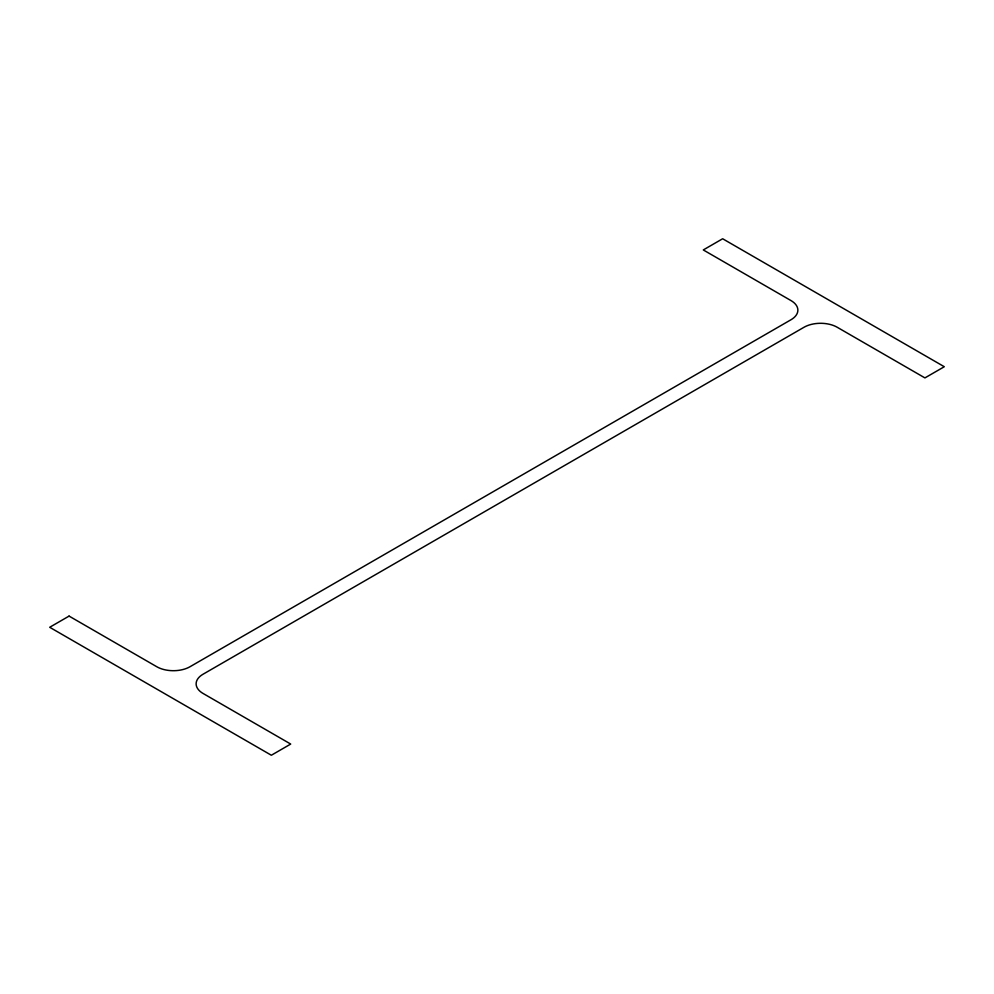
<?xml version="1.0" encoding="UTF-8"?>
<svg xmlns="http://www.w3.org/2000/svg" width="994" height="994" viewBox="0 0 994 994"><rect width="100%" height="100%" fill="white"/><g stroke="black" fill="none" stroke-linecap="round" stroke-linejoin="round"><path stroke-width="1.49" d="M69.071 616.094L49.7 627.276L271.35 755.241L290.708 744.059L203 693.414A23.483 13.556 0 0 1 203 674.255L804.009 327.262A23.483 13.556 0 0 1 837.209 327.262L924.929 377.906L944.3 366.724L722.65 238.759L703.292 249.941L791 300.586A23.483 13.556 0 0 1 791 319.745L189.991 666.738A23.483 13.556 0 0 1 156.791 666.738L69.071 616.094"/></g></svg>
